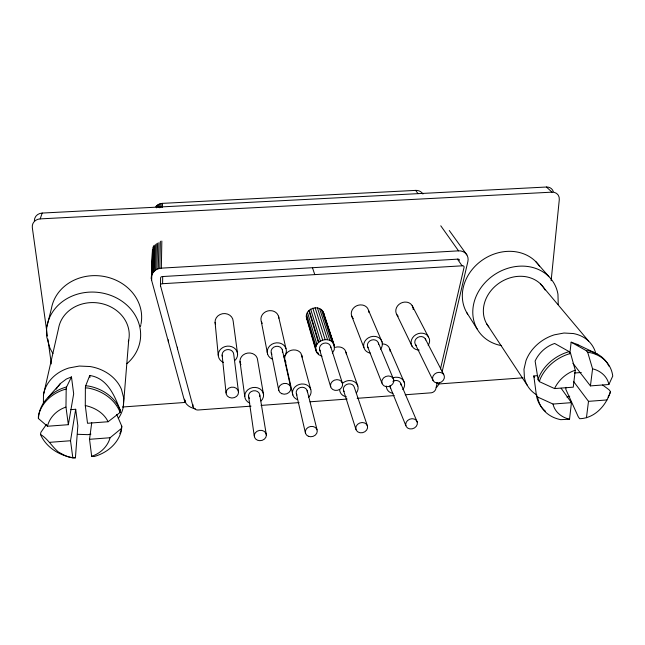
<?xml version="1.0" encoding="UTF-8"?>
<svg xmlns="http://www.w3.org/2000/svg" width="645" height="645" viewBox="0 0 645 645"><rect width="100%" height="100%" fill="white"/><g stroke="black" fill="none" stroke-linecap="round" stroke-linejoin="round"><path stroke-width="0.97" d="M168.385 341.786L168.385 339.81M85.374 387.863L85.293 405.552L87.518 423.273L108.094 421.741L120.115 412.445L120.244 410.156A42.07 35.427 3.5 0 0 88.405 386.033L85.68 385.847L85.374 387.863L88.107 388.048A42.223 35.523 3.5 0 1 120.067 412.236L120.115 412.445M43.392 403.834L43.473 394.796L58.542 328.434A35.588 31.242 6.6 0 1 100.322 303.311A35.588 31.242 6.6 0 1 128.307 341.906M66.193 389.008L65.951 389.048A42.223 35.523 3.5 0 0 38.426 416.154L38.329 418.444L47.424 426.248L68.346 424.692L65.967 407.1L66.193 389.008L66.572 386.976L71.474 376.922L66.379 379.034L60.445 383.501L48.141 397.336M251.026 406.148L197.854 410.018A5.265 4.539 -4.9 0 1 193.202 407.116L160.428 285.388A1.629 1.475 2.7 0 1 161.693 283.816L162.596 283.703L162.701 276.536L458.272 259.113A1.548 1.363 -33.4 0 1 459.474 260.274M195.322 408.68C190.388 408.092 185.566 404.778 184.22 399.836L151.623 280.333C149.825 274.27 155.316 268.231 161.347 268.143L161.831 241.053M162.435 207.327L162.5 203.36L415.686 190.388A8.966 8.183 -37 0 1 422.926 194.008M160.524 285.912L160.573 278.197A1.596 1.459 3.1 0 1 161.814 276.649L162.701 276.536M159.791 268.344L160.371 241.23M161.097 207.488L161.185 203.522L162.5 203.36M158.283 268.739L158.936 242.609M159.807 207.827L159.904 203.86L161.185 203.522M156.856 269.336L157.598 243.173M158.606 207.351L158.694 204.368L159.904 203.86M155.542 270.118L156.364 243.721M157.517 207.029L157.573 205.037L158.694 204.368M154.365 271.061L155.26 244.616M156.509 207.851L156.582 205.86L157.573 205.037M153.349 272.15L154.316 245.648M152.526 273.367L153.575 245.818M151.623 280.333L151.898 273.351M152.293 263.386L152.526 257.403M151.906 274.681L152.994 247.059M151.349 278.914L152.438 249.72M151.494 276.06L152.567 249.357M118.309 418.516A40.433 34.395 4.1 0 0 123.316 406.971L123.735 398.062L121.429 389.266A40.433 34.395 4.1 0 0 90.058 366.537L79.343 366.046L68.902 367.981A40.433 34.395 4.1 0 0 43.473 394.796M116.705 414.445L121.768 426.168L121.599 428.288L110.11 437.737C107.651 446.59 100.33 453.524 91.663 456.289L89.534 439.301L91.743 422.652M123.316 406.971L128.71 340.157M121.768 426.168L121.413 430.529A42.223 35.523 3.5 0 1 94.154 456.531L91.663 456.289M551.136 280.72L559.288 199.7A8.595 7.393 -42.2 0 0 552.031 192.154L546.42 187.026L42.183 213.06A9.014 8.103 19.5 0 0 34.362 220.671M566.036 387.331L565.81 389.306L578.267 416.759L579.653 418.718C594.835 418.266 606.34 405.366 610.46 391.563L608.953 389.677L602.583 384.984M569.833 353.783L571.148 342.181L577.025 344.325L597.189 353.96M537.72 375.672L533.818 375.962L536.382 395.119L537.656 397.231A39.732 32.081 -31 0 0 560.763 419.669L569.527 419.21L571.454 402.649L561.126 388.266M575.243 370.214L573.268 387.169L554.531 388.564L539.405 381.655L538.115 379.784L535.116 361.039C538.898 352.839 546.073 346.3 554.66 343.463L569.196 351.646L570.607 353.444L575.243 370.214C566.221 373.197 558.618 379.986 554.531 388.564M586.442 417.758L588.498 401.351L573.566 381.461M587.732 352.436L590.102 352.63A39.732 32.081 -31 0 1 612.75 376.075L608.856 384.525L590.433 385.895L592.57 368.819L587.732 352.436L586.265 350.646L571.148 342.181M322 356.258L318.509 354.589L316.018 350.945L306.657 318.541C303.601 308.503 320.597 303.239 323.758 313.252L334.287 345.293L334.287 349.703L332.352 353.049M334.287 345.293C330.885 334.787 312.889 340.35 316.018 350.945M46.48 424.362L40.941 432.223L40.474 434.383C47.932 438.955 51.874 446.477 58.364 451.976C63.541 454.773 69.273 458.442 75.409 457.813L77.852 425.797L75.691 409.277L70.821 409.631M72.837 457.902L70.523 440.745L75.691 409.277M68.346 424.692L73.675 393.837L71.474 376.922M38.49 417.742L38.91 414.042A42.07 35.427 3.5 0 1 66.33 387.016L66.572 386.976M437.278 382.719L435.697 389.314A5.12 4.33 -23.9 0 1 431.344 392.797L405.229 394.772M440.454 369.037L464.11 267.151A1.572 1.387 -33.2 0 0 462.892 265.772L162.596 283.703M442.172 371.552L467.875 261.523A10.513 9.272 -33.5 0 0 458.522 250.849L440.777 225.798M46.988 326.193L51.398 308.689A45.464 40.232 7.4 0 1 103.297 276.326A45.464 40.232 7.4 0 1 141.07 323.661M538.115 379.784L538.72 377.575A39.595 32.008 -31 0 1 568.971 351.686L569.196 351.646M539.405 381.655L540.01 379.445A39.732 32.081 -31 0 1 570.382 353.484L570.607 353.444M610.46 391.563L609.791 393.724A39.732 32.081 -31 0 1 608.033 397.135M47.448 336.101L32.323 227.693A9.151 8.208 19 0 1 40.192 218.889L42.183 213.06M47.424 426.248C49.681 417.13 57.123 409.93 65.967 407.1M85.68 385.847L89.76 375.511C106.522 377.889 114.125 394.313 119.422 408.366L120.292 410.365M56.139 389.153L57.22 387.742M58.292 386.331L60.445 383.501M283.719 356.975L285.187 355.113A9.619 8.522 -12.1 0 0 285.977 348.574L278.487 316.155L277.535 314.244A9.006 8.111 -11.8 0 0 271.972 310.785L269.634 310.656A9.006 8.111 -11.8 0 0 261.991 315.236A9.006 8.111 -11.8 0 0 262.273 323.371M308.447 397.497L309.898 395.708A9.393 8.135 -13.9 0 0 310.745 389.435L300.965 353.339A8.804 7.764 -13.8 0 0 295.571 350.05L293.298 349.937A8.804 7.764 -13.8 0 0 285.791 354.371A8.804 7.764 -13.8 0 0 285.977 362.184M380.477 349.195L381.01 348.55A9.522 8.337 -21.6 0 0 382.09 342.06L367.731 308.479A8.917 7.95 -22 0 0 362.434 305.037L360.152 304.908A8.917 7.95 -22 0 0 352.122 310.092A8.917 7.95 -22 0 0 353.291 318.622M356.314 392.902L356.83 392.273A9.344 8.054 -18 0 0 357.814 386.024L345.188 350.316A8.756 7.692 -18.1 0 0 339.923 347.034L337.682 346.921A8.756 7.692 -18.1 0 0 335.424 347.341M402.754 389.499L403.278 388.879A9.304 7.958 -21.6 0 0 404.391 382.654L388.983 347.316A8.732 7.603 -22 0 0 383.856 344.043L382.122 343.954M155.719 206.803L156.582 205.86M90.905 434.109L87.986 434.657L77.61 434.303M49.947 442.309L70.523 440.745M89.534 439.301L110.11 437.737M537.656 397.03L553.023 404.052L571.454 402.649M588.498 401.351L606.937 399.948M261.04 405.415L299.07 402.609M310.084 401.795L347.139 399.061M357.153 398.32L394.216 395.587M574.429 373.003L581.266 372.512M122.445 407.011L185.696 402.407M438.713 383.969L523.055 377.825M161.347 268.143L458.522 250.849M40.192 218.889L552.031 192.154M72.756 457.668L75.409 457.813M586.265 350.646L588.627 350.84A39.595 32.008 -31 0 1 608.872 366.094M346.373 396.78L344.245 396.159A9.344 8.054 -18 0 1 339.649 389.459M392.934 393.394L390.757 392.749A9.304 7.958 -21.6 0 1 386.371 386.065M85.293 405.552C94.646 407.519 103.861 412.873 108.094 421.741M370.44 353.194L368.198 352.509A9.522 8.337 -21.6 0 1 363.974 343.261A9.522 8.337 -21.6 0 1 373.149 336.351L375.575 336.48A9.522 8.337 -21.6 0 1 381.195 340.068L382.09 342.06M569.527 419.21C561.86 417.557 554.676 411.994 553.023 404.052M592.57 368.819C600.31 370.601 607.453 376.438 608.856 384.525M577.025 344.325L578.46 345.406M535.753 261.588L548.895 276.616M540.558 283.969L588.7 341.205M572.913 363.288L590.433 385.895M449.259 230.499L466.875 254.912M415.686 190.388L417.968 193.605M457.442 259.105L462.046 265.764M486.693 323.814L527.312 385.387M466.649 312.43L477.155 329.023M398.167 316.211A8.901 7.845 -26.1 0 1 396.538 307.568A8.901 7.845 -26.1 0 1 404.746 302.078L407.003 302.207A8.901 7.845 -26.1 0 1 412.163 305.633L429.385 338.851A9.498 8.232 -25.4 0 1 428.175 345.317M425.265 338.778L443.776 374.648M285.977 348.574L284.969 346.567A9.619 8.522 -12.1 0 0 279.043 342.955L276.552 342.826A9.619 8.522 -12.1 0 0 267.481 349.8A9.619 8.522 -12.1 0 0 272.246 359.112M310.745 389.435L309.785 387.524A9.393 8.135 -13.9 0 0 304.061 384.097L301.634 383.993A9.393 8.135 -13.9 0 0 292.725 390.717A9.393 8.135 -13.9 0 0 297.256 399.61M415.428 344.511L433.198 380.735M306.657 318.541L307.246 319.759M396.828 314.647L412.155 346.413M357.814 386.024L356.911 384.122A9.344 8.054 -18 0 0 351.332 380.703L348.937 380.598A9.344 8.054 -18 0 0 342.374 383.477M404.391 382.654L403.544 380.752A9.304 7.958 -21.6 0 0 398.11 377.349L395.748 377.236A9.304 7.958 -21.6 0 0 393.369 377.688M400.843 383.751L417.259 422.096A5.982 4.999 -21.3 0 1 409.833 428.901A5.982 4.999 -21.3 0 1 407.551 420.532A5.982 4.999 -21.3 0 1 417.259 422.096M412.163 305.633L412.961 307.52A8.901 7.845 -26.1 0 1 413.179 309.584M378.454 343.18L393.652 379.542A6.127 5.257 -21.2 0 1 386.097 386.629A6.127 5.257 -21.2 0 1 383.654 377.841A6.127 5.257 -21.2 0 1 393.652 379.542M390.185 387.04L405.842 425.619M367.545 346.558L381.961 383.162M351.557 315.639L363.909 347.679M367.432 425.926A6.007 5.063 -17.9 0 0 357.564 424.362A6.007 5.063 -17.9 0 0 360.079 432.763A6.007 5.063 -17.9 0 0 367.432 425.926L354.242 387.129A5.603 4.829 -18 0 0 346.792 384.404A5.603 4.829 -18 0 0 344.083 391.579M312.446 267.675L314.776 274.585M533.818 375.962L534.374 377.623M322.855 311.35L333.336 343.301M324.072 315.324L334.61 347.478M321.436 309.753L331.828 341.632M319.581 308.576L329.861 340.399M330.635 346.43L342.431 383.235A6.152 5.329 -17.1 0 1 334.957 390.346A6.152 5.329 -17.1 0 1 332.256 381.534A6.152 5.329 -17.1 0 1 342.431 383.235M317.429 307.899L327.563 339.697M343.535 390.443L355.959 429.465M315.123 307.77L325.104 339.568M312.817 308.189L322.645 340.028M310.68 309.14L320.355 341.044M309.229 310.261L318.807 342.229M308.85 310.559L318.396 342.535M319.67 349.816L330.675 386.871M307.455 312.333L316.905 344.414M317.945 352.67L318.509 354.589M306.593 314.349L315.977 346.534M306.319 316.469L316.985 352.936M40.474 434.383L40.53 434.585A42.223 35.523 3.5 0 0 71.789 457.499M307.157 390.548L317.05 429.804M296.402 393.869L305.52 433.359M285.058 360.37L292.814 394.982M282.308 349.711L290.629 386.968M271.295 353.113L278.809 390.62M261.306 321.476L267.627 354.25M263.587 394.982L257.637 360.233A8.861 7.821 -9.2 0 0 247.704 353.065A8.861 7.821 -9.2 0 0 240.182 362.804M259.83 395.256L266.369 435.044A6.087 5.168 -10.1 0 1 257.444 440.204A6.087 5.168 -10.1 0 1 257.121 431.239A6.087 5.168 -10.1 0 1 266.369 435.044M323.758 313.252L323.967 314.631M248.527 396.078L254.259 435.972M47.867 339.085L51.334 363.941M239.98 361.45L244.753 396.353M237.594 354.081L233.184 321.178A9.07 8.167 -6.2 0 0 222.509 313.72A9.07 8.167 -6.2 0 0 215.511 324.435M238.513 392.128A6.248 5.426 -7.7 0 0 228.943 388.08A6.248 5.426 -7.7 0 0 229.394 397.481A6.248 5.426 -7.7 0 0 238.513 392.128L233.732 354.339A5.821 5.152 -7 0 0 226.903 349.671A5.821 5.152 -7 0 0 222.396 356.451M89.76 375.511L89.986 377.406M222.13 355.129L226.056 393.023M215.075 322.347L218.252 355.395M192.871 404.48L192.952 406.398M185.26 400.464L185.325 402.448M558.239 304.505L557.957 294.217A44.731 38.007 -33 0 0 516.024 266.498A44.731 38.007 -33 0 0 473.43 305.198A44.731 38.007 -33 0 0 501.383 345.623M184.623 399.191L184.68 401.174M177.512 347.163L177.544 349.155M536.382 395.119L536.382 395.312A39.595 32.008 -31 0 0 545.42 411.188M467.649 314.067A43.191 37.055 -33.5 0 1 483.145 259.548A43.191 37.055 -33.5 0 1 539.502 266.111M595.843 353.783A38.128 31.186 -31.4 0 0 573.357 333.538L563.988 333.022L554.337 334.836A38.128 31.186 -31.4 0 0 526.014 360.563L523.974 369.279L524.425 377.752A38.128 31.186 -31.4 0 0 536.85 394.974M569.737 396.159A38.128 31.186 -31.4 0 1 566.995 397.167M488.797 326.902A33.758 28.678 -33 0 1 499.923 282.591A33.758 28.678 -33 0 1 545.081 290M140.892 324.58A45.464 40.232 7.4 0 1 140.449 326.418M546.42 187.026A8.466 7.313 -42.5 0 1 553.289 191.517M346.043 352.138A8.756 7.692 -18.1 0 1 346.325 354.129M368.577 310.374A8.917 7.95 -22 0 1 368.843 312.438M389.79 349.13A8.732 7.603 -22 0 1 390.031 351.122M301.868 355.169A8.804 7.764 -13.8 0 1 302.199 357.169M278.487 316.155A9.006 8.111 -11.8 0 1 278.85 318.235M240.964 364.699A8.861 7.821 -9.2 0 1 240.375 363.449M126.863 363.724A47.166 41.401 6.6 0 0 109.029 294.781A47.166 41.401 6.6 0 0 46.787 337.093L49.802 347.695A47.166 41.401 6.6 0 0 52.946 353.452M419.202 350.09A9.498 8.232 -25.4 0 1 417.621 349.945L415.428 349.259A9.498 8.232 -25.4 0 1 411.462 340.044A9.498 8.232 -25.4 0 1 420.685 333.159L423.08 333.288A9.498 8.232 -25.4 0 1 428.554 336.867M416.267 345.494A5.7 4.934 -25.4 0 1 417.734 337.432A5.7 4.934 -25.4 0 1 425.773 339.971M392.886 381.364A5.587 4.773 -21.6 0 1 398.376 380.969A5.587 4.773 -21.6 0 1 400.988 385M390.701 388.177A5.587 4.773 -21.6 0 1 390.031 385.799M368.085 347.744A5.716 5.007 -21.6 0 1 371.625 340.036A5.716 5.007 -21.6 0 1 378.615 344.486M296.982 395.014A5.636 4.878 -13.9 0 1 300.248 387.556A5.636 4.878 -13.9 0 1 307.367 391.805M249.776 403.101A9.457 8.2 -9.7 0 1 246.253 391.491A9.457 8.2 -9.7 0 1 259.967 388.903A9.457 8.2 -9.7 0 1 261.056 400.972M249.389 398.481A5.676 4.918 -9.7 0 1 253.235 390.822A5.676 4.918 -9.7 0 1 259.685 396.546M271.908 354.315A5.773 5.112 -12.1 0 1 275.899 346.365A5.773 5.112 -12.1 0 1 282.381 352.364M223.509 362.466A9.699 8.587 -7 0 1 219.735 350.332A9.699 8.587 -7 0 1 233.796 347.711A9.699 8.587 -7 0 1 235.07 360.313M320.251 351.009A5.732 5.063 -17.1 0 1 323.653 343.277A5.732 5.063 -17.1 0 1 330.829 347.736M439.495 382.646A13.456 11.441 -24 0 1 436.262 387.581M121.583 428.409A42.07 35.427 3.5 0 1 119.801 433.674M436.665 382.953A6.111 5.184 -24.8 0 0 444.308 375.898A6.111 5.184 -24.8 0 0 434.472 374.197A6.111 5.184 -24.8 0 0 436.665 382.953M308.334 436.262A6.039 5.12 -14.1 0 0 317.267 431.118A6.039 5.12 -14.1 0 0 308.245 427.321A6.039 5.12 -14.1 0 0 308.334 436.262M281.744 393.676A6.192 5.386 -12.5 0 0 290.871 388.346A6.192 5.386 -12.5 0 0 281.526 384.315A6.192 5.386 -12.5 0 0 281.744 393.676"/></g></svg>
